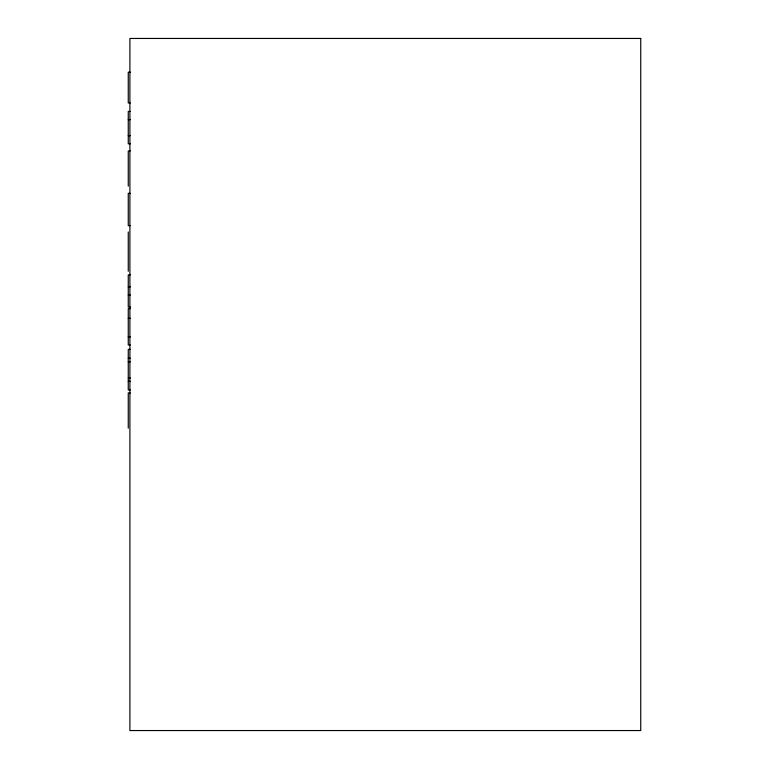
<?xml version="1.0" encoding="UTF-8"?>
<svg xmlns="http://www.w3.org/2000/svg" width="769" height="769" viewBox="0 0 769 769"><rect width="100%" height="100%" fill="white"/><g stroke="black" fill="none" stroke-linecap="round" stroke-linejoin="round"><path stroke-width="1.15" d="M130.317 72.171L128.26 72.171L128.26 102.979L130.317 102.979M130.317 111.428L128.26 111.428L128.26 143.813L130.317 143.813M128.26 119.608L130.317 119.608M128.26 135.632L130.317 135.632M130.317 150.859L128.26 150.974L128.26 186.146M130.317 193.327L128.26 193.327L128.26 225.625L130.317 225.625M130.317 274.86L128.26 274.86L128.26 307.052L130.317 307.052M128.26 286.856L130.317 286.856M128.26 295.036L130.317 295.036M130.317 308.571L128.26 308.571L128.26 344.993L130.317 344.993M128.26 318.356L130.317 318.356M128.26 336.812L130.317 336.812M130.317 349.357L128.26 349.357L128.26 389.998L130.317 389.998M128.26 358.248L130.317 358.248M128.26 361.786L130.317 361.786M128.26 377.983L130.317 377.983M128.26 381.318L130.317 381.318M130.317 393.007L128.26 392.901L128.26 428.179M128.26 231.95L128.26 271.246M640.74 38.45L129.903 38.45L129.903 730.55L640.74 730.55L640.74 38.45"/></g></svg>
